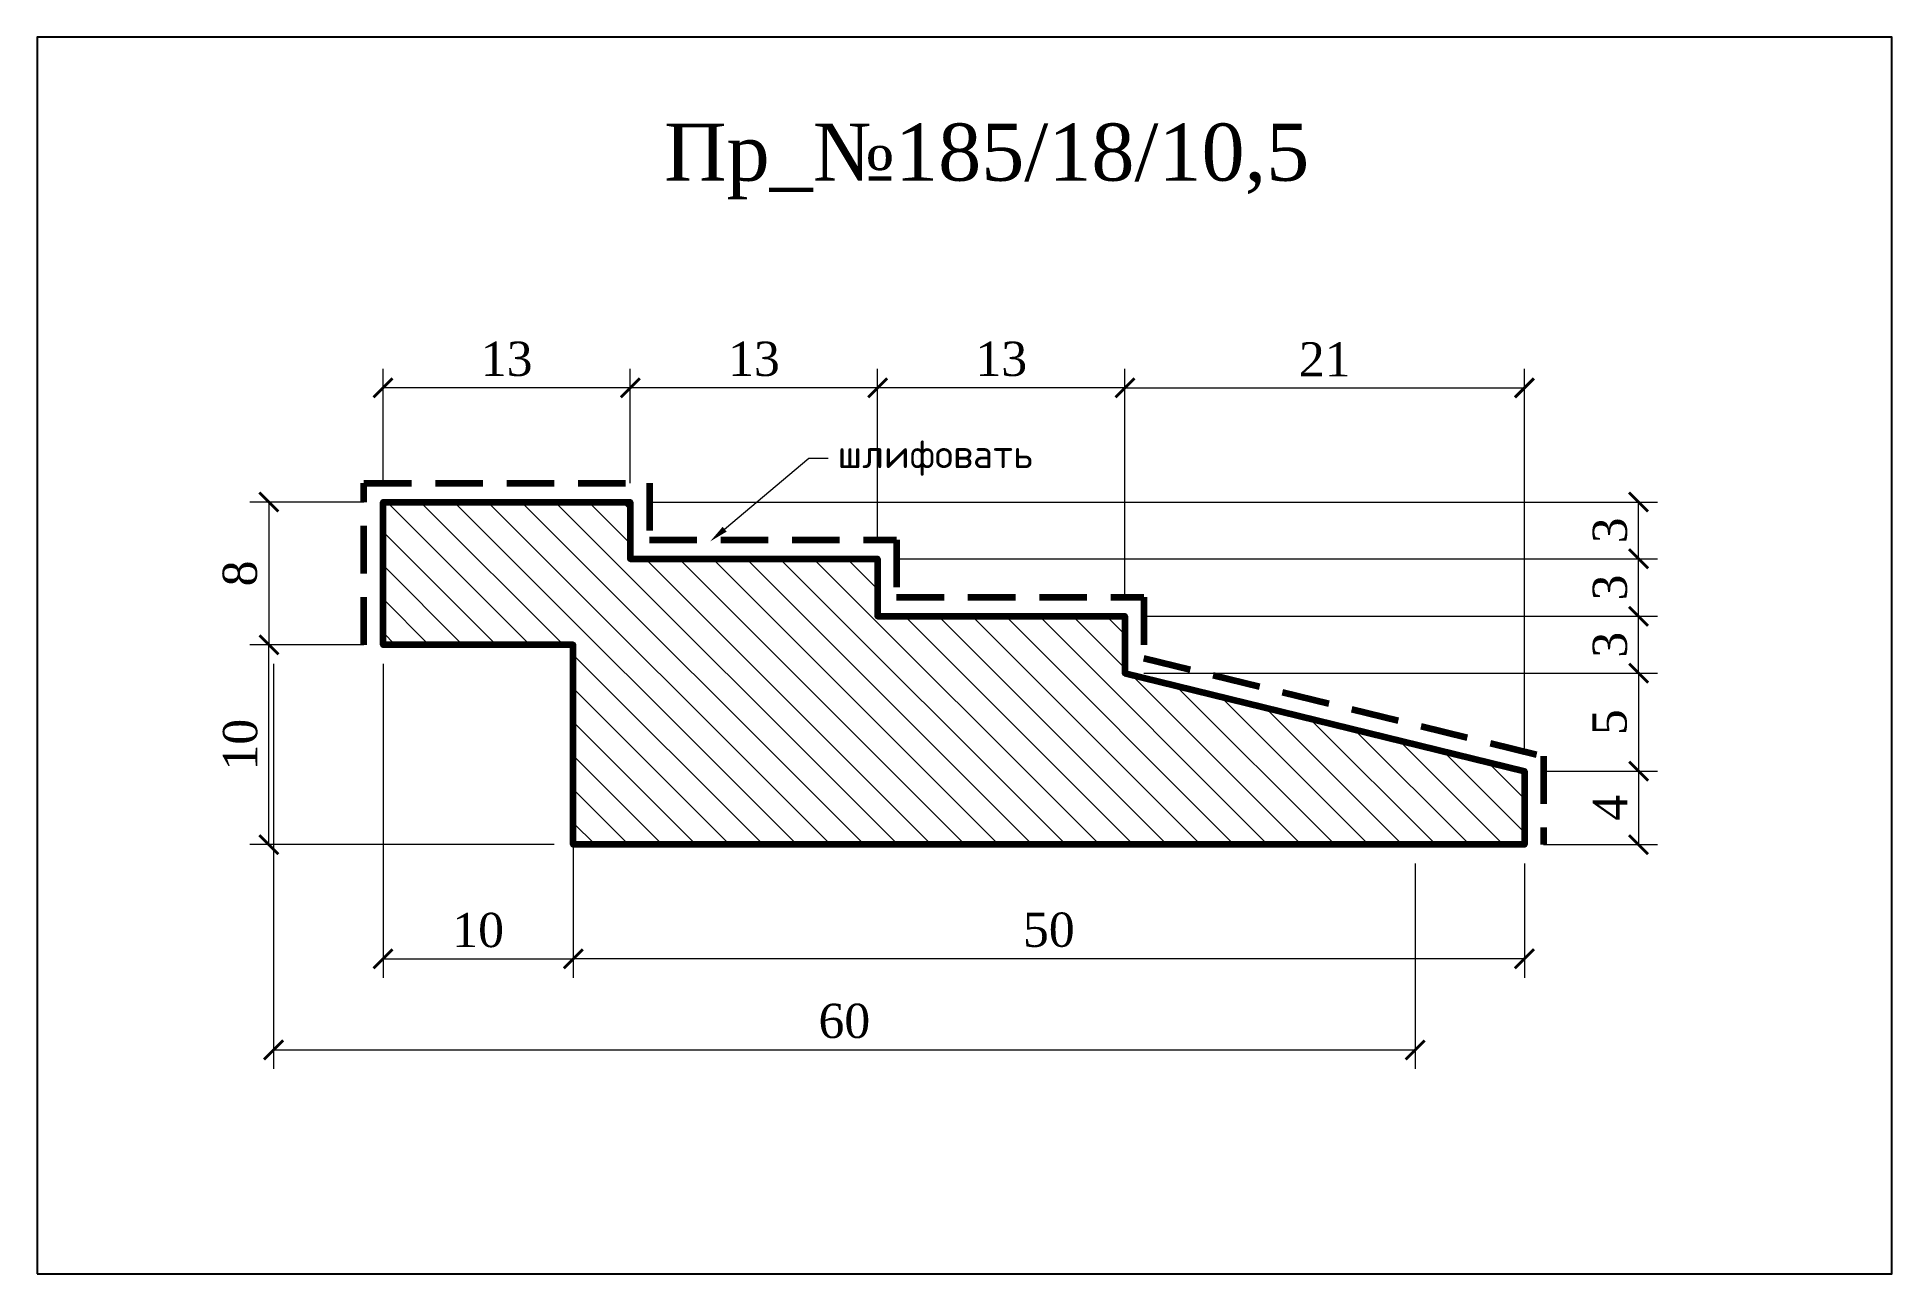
# Model space of a CAD drawing. Header units: millimetres. Extents: x 303470.1 to 303567.6, y -92151 to -92086.
import ezdxf
from ezdxf import colors
from ezdxf.entities.mleader import LeaderData, LeaderLine
from ezdxf.math import Vec2, Vec3

# ---------------------------------------------------------------- set-up
doc = ezdxf.new("R2010")
doc.units = ezdxf.units.MM
doc.header["$MEASUREMENT"] = 0
doc.linetypes.add('HIDDEN', pattern=[0.375, 0.25, -0.125])
doc.layers.add('Outside panel', color=7, linetype='Continuous', lineweight=18, true_color=0x7f5e57)
doc.layers.add('линия 50', color=1, linetype='Continuous', lineweight=211)
doc.layers.add('служебный слой РАЗМЕРЫ', color=7, linetype='Continuous', lineweight=9)
doc.layers.add('размеры в модели', color=7, linetype='Continuous')
doc.styles.add('ELECT', font='times.ttf')
doc.styles.get("Standard").update_dxf_attribs({"font": 'times.ttf'})
doc.styles.add('ЕСКД профили текст', font='isocpeur.ttf')
doc.dimstyles.new('M_1', dxfattribs={"dimtxt": 1.8, "dimasz": 1, "dimexe": 1, "dimexo": 1, "dimgap": 0.6, "dimtad": 1, "dimdec": 0, "dimdsep": 46, "dimtxsty": 'Standard', "dimblk": 'ARCHTICK', "dimcen": -5, "dimclrd": 7, "dimclre": 7, "dimclrt": 7, "dimadec": 0, "dimazin": 0, "dimtfac": 1, "dimtdec": 0, "dimtmove": 0, "dimatfit": 3, "dimfxl": 1, "dimtolj": 1, "dimtzin": 0, "dimlwd": 5, "dimlwe": 5, "dimarcsym": 0})

# ---------------------------------------------------------------- blocks, each defined once
blk = doc.blocks.new('_ArchTick')
at = {"color": 0, "linetype": 'ByBlock', "const_width": 0.15}
blk.add_lwpolyline([(-0.5, -0.5), (0.5, 0.5)], dxfattribs=at)
blk = doc.blocks.new('*D15')
at = {"layer": 'Defpoints', "color": 0, "ltscale": 1000, "transparency": 16777216}
for p in [(303482.49, -92117.988), (303542.49, -92128.488), (303542.49, -92139.28)]:
    blk.add_point(p, dxfattribs=at)
at = {"layer": 'размеры в модели', "color": 7, "lineweight": 5, "ltscale": 1000, "transparency": 16777216}
for p, q in [((303482.49, -92118.988), (303482.49, -92140.28)), ((303542.49, -92129.488), (303542.49, -92140.28)), ((303482.49, -92139.28), (303542.49, -92139.28))]:
    blk.add_line(p, q, dxfattribs=at)
at = {"layer": 'размеры в модели', "color": 7, "lineweight": 5, "ltscale": 1000, "transparency": 16777216, "rotation": 180}
blk.add_blockref('_ArchTick', (303482.49, -92139.28), dxfattribs=at)
at = {"layer": 'размеры в модели', "color": 7, "lineweight": 5, "ltscale": 1000, "transparency": 16777216}
blk.add_blockref('_ArchTick', (303542.49, -92139.28), dxfattribs=at)
at = {"layer": 'размеры в модели', "color": 7, "ltscale": 1000, "transparency": 16777216, "insert": (303512.49, -92137.764), "char_height": 1.8, "attachment_point": 5}
blk.add_mtext('\\A1;60', dxfattribs=at)
blk = doc.blocks.new('*D14')
at = {"layer": 'Defpoints', "color": 0, "ltscale": 1000, "transparency": 16777216}
for p in [(303488.239, -92110.484), (303482.239, -92117.988), (303488.239, -92117.988)]:
    blk.add_point(p, dxfattribs=at)
at = {"layer": 'размеры в модели', "color": 7, "lineweight": 5, "ltscale": 1000, "transparency": 16777216}
for p, q in [((303487.239, -92110.484), (303481.239, -92110.484)), ((303482.239, -92110.484), (303482.239, -92117.988)), ((303487.239, -92117.988), (303481.239, -92117.988))]:
    blk.add_line(p, q, dxfattribs=at)
for p, rotation in [((303482.239, -92110.484), 90), ((303482.239, -92117.988), 270)]:
    blk.add_blockref('_ArchTick', p, dxfattribs=dict(at, rotation=rotation))
at = {"layer": 'размеры в модели', "color": 7, "ltscale": 1000, "transparency": 16777216, "insert": (303480.724, -92114.236), "char_height": 1.8, "attachment_point": 5, "rotation": 90}
blk.add_mtext('\\A1;8', dxfattribs=at)
blk = doc.blocks.new('*D9')
at = {"layer": 'Defpoints', "color": 0, "ltscale": 1000, "transparency": 16777216}
for p in [(303527.239, -92119.479), (303548.239, -92124.626), (303554.239, -92124.626)]:
    blk.add_point(p, dxfattribs=at)
at = {"layer": 'размеры в модели', "color": 7, "lineweight": 5, "ltscale": 1000, "transparency": 16777216}
for p, q in [((303528.239, -92119.479), (303555.239, -92119.479)), ((303554.239, -92119.479), (303554.239, -92124.626)), ((303549.239, -92124.626), (303555.239, -92124.626))]:
    blk.add_line(p, q, dxfattribs=at)
for p, rotation in [((303554.239, -92119.479), 90), ((303554.239, -92124.626), 270)]:
    blk.add_blockref('_ArchTick', p, dxfattribs=dict(at, rotation=rotation))
at = {"layer": 'размеры в модели', "color": 7, "ltscale": 1000, "transparency": 16777216, "insert": (303552.724, -92122.053), "char_height": 1.8, "attachment_point": 5, "rotation": 90}
blk.add_mtext('\\A1;5', dxfattribs=at)
blk = doc.blocks.new('*D8')
at = {"layer": 'Defpoints', "color": 0, "ltscale": 1000, "transparency": 16777216}
for p in [(303548.239, -92124.626), (303548.239, -92128.488), (303554.239, -92128.488)]:
    blk.add_point(p, dxfattribs=at)
at = {"layer": 'размеры в модели', "color": 7, "lineweight": 5, "ltscale": 1000, "transparency": 16777216}
for p, q in [((303549.239, -92124.626), (303555.239, -92124.626)), ((303554.239, -92124.626), (303554.239, -92128.488)), ((303549.239, -92128.488), (303555.239, -92128.488))]:
    blk.add_line(p, q, dxfattribs=at)
for p, rotation in [((303554.239, -92124.626), 90), ((303554.239, -92128.488), 270)]:
    blk.add_blockref('_ArchTick', p, dxfattribs=dict(at, rotation=rotation))
at = {"layer": 'размеры в модели', "color": 7, "ltscale": 1000, "transparency": 16777216, "insert": (303552.739, -92126.557), "char_height": 1.8, "attachment_point": 5, "rotation": 90}
blk.add_mtext('\\A1;4', dxfattribs=at)
blk = doc.blocks.new('*D6')
at = {"layer": 'Defpoints', "color": 0, "ltscale": 1000, "transparency": 16777216}
for p in [(303498.239, -92128.487), (303548.239, -92128.488), (303498.239, -92134.487)]:
    blk.add_point(p, dxfattribs=at)
at = {"layer": 'размеры в модели', "color": 7, "lineweight": 5, "ltscale": 1000, "transparency": 16777216}
for p, q in [((303498.239, -92129.487), (303498.239, -92135.487)), ((303548.239, -92129.488), (303548.239, -92135.487)), ((303548.239, -92134.487), (303498.239, -92134.487))]:
    blk.add_line(p, q, dxfattribs=at)
at = {"layer": 'размеры в модели', "color": 7, "lineweight": 5, "ltscale": 1000, "transparency": 16777216, "rotation": 180}
blk.add_blockref('_ArchTick', (303498.239, -92134.487), dxfattribs=at)
at = {"layer": 'размеры в модели', "color": 7, "lineweight": 5, "ltscale": 1000, "transparency": 16777216}
blk.add_blockref('_ArchTick', (303548.239, -92134.487), dxfattribs=at)
at = {"layer": 'размеры в модели', "color": 7, "ltscale": 1000, "transparency": 16777216, "insert": (303523.239, -92132.972), "char_height": 1.8, "attachment_point": 5}
blk.add_mtext('\\A1;50', dxfattribs=at)
blk = doc.blocks.new('*D4')
at = {"layer": 'Defpoints', "color": 0, "ltscale": 1000, "transparency": 16777216}
for p in [(303514.239, -92104.484), (303514.239, -92113.463), (303527.239, -92116.489)]:
    blk.add_point(p, dxfattribs=at)
at = {"layer": 'размеры в модели', "color": 7, "lineweight": 5, "ltscale": 1000, "transparency": 16777216}
for p, q in [((303514.239, -92112.463), (303514.239, -92103.484)), ((303527.239, -92115.489), (303527.239, -92103.484)), ((303527.239, -92104.484), (303514.239, -92104.484))]:
    blk.add_line(p, q, dxfattribs=at)
at = {"layer": 'размеры в модели', "color": 7, "lineweight": 5, "ltscale": 1000, "transparency": 16777216, "rotation": 180}
blk.add_blockref('_ArchTick', (303514.239, -92104.484), dxfattribs=at)
at = {"layer": 'размеры в модели', "color": 7, "lineweight": 5, "ltscale": 1000, "transparency": 16777216}
blk.add_blockref('_ArchTick', (303527.239, -92104.484), dxfattribs=at)
at = {"layer": 'размеры в модели', "color": 7, "ltscale": 1000, "transparency": 16777216, "insert": (303520.739, -92102.968), "char_height": 1.8, "attachment_point": 5}
blk.add_mtext('\\A1;13', dxfattribs=at)
blk = doc.blocks.new('*D3')
at = {"layer": 'Defpoints', "color": 0, "ltscale": 1000, "transparency": 16777216}
for p in [(303501.239, -92104.484), (303501.239, -92110.484), (303514.239, -92113.463)]:
    blk.add_point(p, dxfattribs=at)
at = {"layer": 'размеры в модели', "color": 7, "lineweight": 5, "ltscale": 1000, "transparency": 16777216}
for p, q in [((303501.239, -92109.484), (303501.239, -92103.484)), ((303514.239, -92112.463), (303514.239, -92103.484)), ((303514.239, -92104.484), (303501.239, -92104.484))]:
    blk.add_line(p, q, dxfattribs=at)
at = {"layer": 'размеры в модели', "color": 7, "lineweight": 5, "ltscale": 1000, "transparency": 16777216, "rotation": 180}
blk.add_blockref('_ArchTick', (303501.239, -92104.484), dxfattribs=at)
at = {"layer": 'размеры в модели', "color": 7, "lineweight": 5, "ltscale": 1000, "transparency": 16777216}
blk.add_blockref('_ArchTick', (303514.239, -92104.484), dxfattribs=at)
at = {"layer": 'размеры в модели', "color": 7, "ltscale": 1000, "transparency": 16777216, "insert": (303507.739, -92102.968), "char_height": 1.8, "attachment_point": 5}
blk.add_mtext('\\A1;13', dxfattribs=at)
blk = doc.blocks.new('*D2')
at = {"layer": 'Defpoints', "color": 0, "ltscale": 1000, "transparency": 16777216}
for p in [(303488.239, -92104.484), (303488.239, -92110.484), (303501.239, -92110.484)]:
    blk.add_point(p, dxfattribs=at)
at = {"layer": 'размеры в модели', "color": 7, "lineweight": 5, "ltscale": 1000, "transparency": 16777216}
for p, q in [((303488.239, -92109.484), (303488.239, -92103.484)), ((303501.239, -92109.484), (303501.239, -92103.484)), ((303501.239, -92104.484), (303488.239, -92104.484))]:
    blk.add_line(p, q, dxfattribs=at)
at = {"layer": 'размеры в модели', "color": 7, "lineweight": 5, "ltscale": 1000, "transparency": 16777216, "rotation": 180}
blk.add_blockref('_ArchTick', (303488.239, -92104.484), dxfattribs=at)
at = {"layer": 'размеры в модели', "color": 7, "lineweight": 5, "ltscale": 1000, "transparency": 16777216}
blk.add_blockref('_ArchTick', (303501.239, -92104.484), dxfattribs=at)
at = {"layer": 'размеры в модели', "color": 7, "ltscale": 1000, "transparency": 16777216, "insert": (303494.739, -92102.968), "char_height": 1.8, "attachment_point": 5}
blk.add_mtext('\\A1;13', dxfattribs=at)

msp = doc.modelspace()

# ---------------------------------------------------------------- hatches: boundary and pattern name
at = {"layer": 'Outside panel', "ltscale": 1000}
h = msp.add_hatch(dxfattribs=at)
h.set_pattern_fill('ANSI31', color=256, scale=10, angle=90)
h.set_pattern_definition([(135, (-7182.2204, 4211.3707), (-0.8838834765, -0.8838834765), [])])
h.paths.add_polyline_path([(303548.239, -92128.488), (303548.239, -92124.626), (303527.239, -92119.479), (303527.239, -92116.489), (303514.239, -92116.489), (303514.239, -92113.463), (303501.239, -92113.463), (303501.239, -92110.484), (303488.239, -92110.484), (303488.239, -92117.988), (303498.239, -92117.988), (303498.239, -92128.487)])

# ---------------------------------------------------------------- linework, layer by layer
at = {"color": 6, "ltscale": 1000}
msp.add_lwpolyline([(303470.055, -92151.049), (303567.555, -92151.049), (303567.555, -92086.049), (303470.055, -92086.049)], close=True, dxfattribs=at)
at = {"layer": 'линия 50', "color": 1, "linetype": 'HIDDEN', "ltscale": 10, "true_color": 0xff0909}
msp.add_lwpolyline([(303487.239, -92117.988), (303487.239, -92109.484), (303502.239, -92109.484), (303502.239, -92112.463), (303515.239, -92112.463), (303515.239, -92115.489), (303528.239, -92115.489), (303528.239, -92118.694), (303549.239, -92123.842), (303549.239, -92128.488)], dxfattribs=at)
at = {"layer": 'линия 50', "color": 7}
msp.add_lwpolyline([(303527.239, -92119.479), (303548.239, -92124.626), (303548.239, -92124.626), (303548.239, -92124.626), (303548.239, -92128.488), (303498.239, -92128.487), (303498.239, -92117.988), (303488.239, -92117.988), (303488.239, -92117.988), (303488.239, -92110.484), (303501.239, -92110.484), (303501.239, -92113.463), (303501.239, -92113.463), (303501.239, -92113.463), (303514.239, -92113.463), (303514.239, -92116.489), (303514.239, -92116.489), (303514.239, -92116.489), (303527.239, -92116.489), (303527.239, -92119.479), (303527.239, -92119.479), (303527.239, -92119.479), (303527.239, -92119.479), (303527.239, -92119.479), (303527.239, -92119.479)], dxfattribs=at)

# ---------------------------------------------------------------- texts
at = {"color": 7, "ltscale": 1000, "style": 'ELECT'}
msp.add_text('Пр_№185/18/10,5 ', height=3, dxfattribs=at).set_placement((303503.027, -92093.594))

# ---------------------------------------------------------------- dimensions: what is measured, and where the dimension line sits
at = {"layer": 'размеры в модели', "color": 0, "ltscale": 1000}
for base, p1, p2, picture, middle in [((303488.239, -92104.484), (303501.239, -92110.484), (303488.239, -92110.484), '*D2', (303494.739, -92102.968)), ((303501.239, -92104.484), (303514.239, -92113.463), (303501.239, -92110.484), '*D3', (303507.739, -92102.968)), ((303514.239, -92104.484), (303527.239, -92116.489), (303514.239, -92113.463), '*D4', (303520.739, -92102.968)), ((303498.239, -92134.487), (303548.239, -92128.488), (303498.239, -92128.487), '*D6', (303523.239, -92132.972))]:
    dim = msp.add_linear_dim(base=base, p1=p1, p2=p2, dimstyle='M_1', override={"dimtxt": 1.8}, dxfattribs=at)
    dim.commit()
    dim.dimension.update_dxf_attribs({"geometry": picture, "text_midpoint": middle})
for base, p1, p2 in [((303548.239, -92104.484), (303527.239, -92116.489), (303548.239, -92124.626)), ((303498.239, -92134.487), (303488.239, -92117.988), (303498.239, -92117.988))]:
    msp.add_linear_dim(base=base, p1=p1, p2=p2, dimstyle='M_1', override={"dimtxt": 1.8}, dxfattribs=at).render()
for base, p1, p2, picture, middle in [((303482.239, -92117.988), (303488.239, -92110.484), (303488.239, -92117.988), '*D14', (303480.724, -92114.236)), ((303554.239, -92124.626), (303527.239, -92119.479), (303548.239, -92124.626), '*D9', (303552.724, -92122.053)), ((303554.239, -92128.488), (303548.239, -92124.626), (303548.239, -92128.488), '*D8', (303552.739, -92126.557))]:
    dim = msp.add_linear_dim(base=base, p1=p1, p2=p2, angle=90, dimstyle='M_1', override={"dimtxt": 1.8}, dxfattribs=at)
    dim.commit()
    dim.dimension.update_dxf_attribs({"geometry": picture, "text_midpoint": middle})
for base, p1, p2 in [((303554.239, -92110.484), (303514.239, -92113.463), (303501.239, -92110.484)), ((303554.239, -92113.463), (303527.239, -92116.489), (303514.239, -92113.463)), ((303554.239, -92116.489), (303527.239, -92119.479), (303527.239, -92116.489)), ((303482.239, -92117.988), (303498.239, -92128.487), (303488.239, -92117.988))]:
    msp.add_linear_dim(base=base, p1=p1, p2=p2, angle=90, dimstyle='M_1', override={"dimtxt": 1.8}, dxfattribs=at).render()
dim = msp.add_linear_dim(base=(303542.49, -92139.28), p1=(303482.49, -92117.988), p2=(303542.49, -92128.488), dimstyle='M_1', override={"dimtxt": 1.8}, dxfattribs=at)
dim.commit()
dim.dimension.update_dxf_attribs({"geometry": '*D15', "text_midpoint": (303512.49, -92139.28), "dimtype": 128})

# ---------------------------------------------------------------- leaders
at = {"layer": 'служебный слой РАЗМЕРЫ'}
ml = msp.add_multileader_mtext('Standard', dxfattribs=at)
ml.set_content('\\A1;шлифовать', color=256, style='ЕСКД профили текст')
ml.set_leader_properties(color=256, linetype='ByLayer', lineweight=-1)
ml.build(insert=Vec2(0, 0))
ml.multileader.update_dxf_attribs({"dogleg_length": 1, "arrow_head_size": 1})
ctx = ml.context
ctx.base_point, ctx.char_height, ctx.arrow_head_size, ctx.landing_gap_size, ctx.plane_origin = Vec3(303511.631, -92108.178), 1.5, 1, 0.5, Vec3(303530.666, -92077.323)
notes = []
notes.append((ctx, [(1, (1, 1, 0), (303510.631, -92108.178), (1, 0), 1, [(0, [(303505.433, -92112.556)], 0, [])])]))
ctx.mtext.insert, ctx.mtext.flow_direction = Vec3(303512.131, -92107.203), 5
for ctx, leaders in notes:
    for number, flags, end, landing, length, lines in leaders:
        leader = LeaderData()
        leader.index, (leader.has_last_leader_line, leader.has_dogleg_vector, leader.attachment_direction) = number, flags
        leader.last_leader_point, leader.dogleg_vector, leader.dogleg_length = Vec3(end), Vec3(landing), length
        for number, points, colour, breaks in lines:
            line = LeaderLine()
            line.index, line.vertices, line.color, line.breaks = number, Vec3.list(points), colors.encode_raw_color(colour), breaks
            leader.lines.append(line)
        ctx.leaders.append(leader)

doc.saveas('drawing.dxf')
